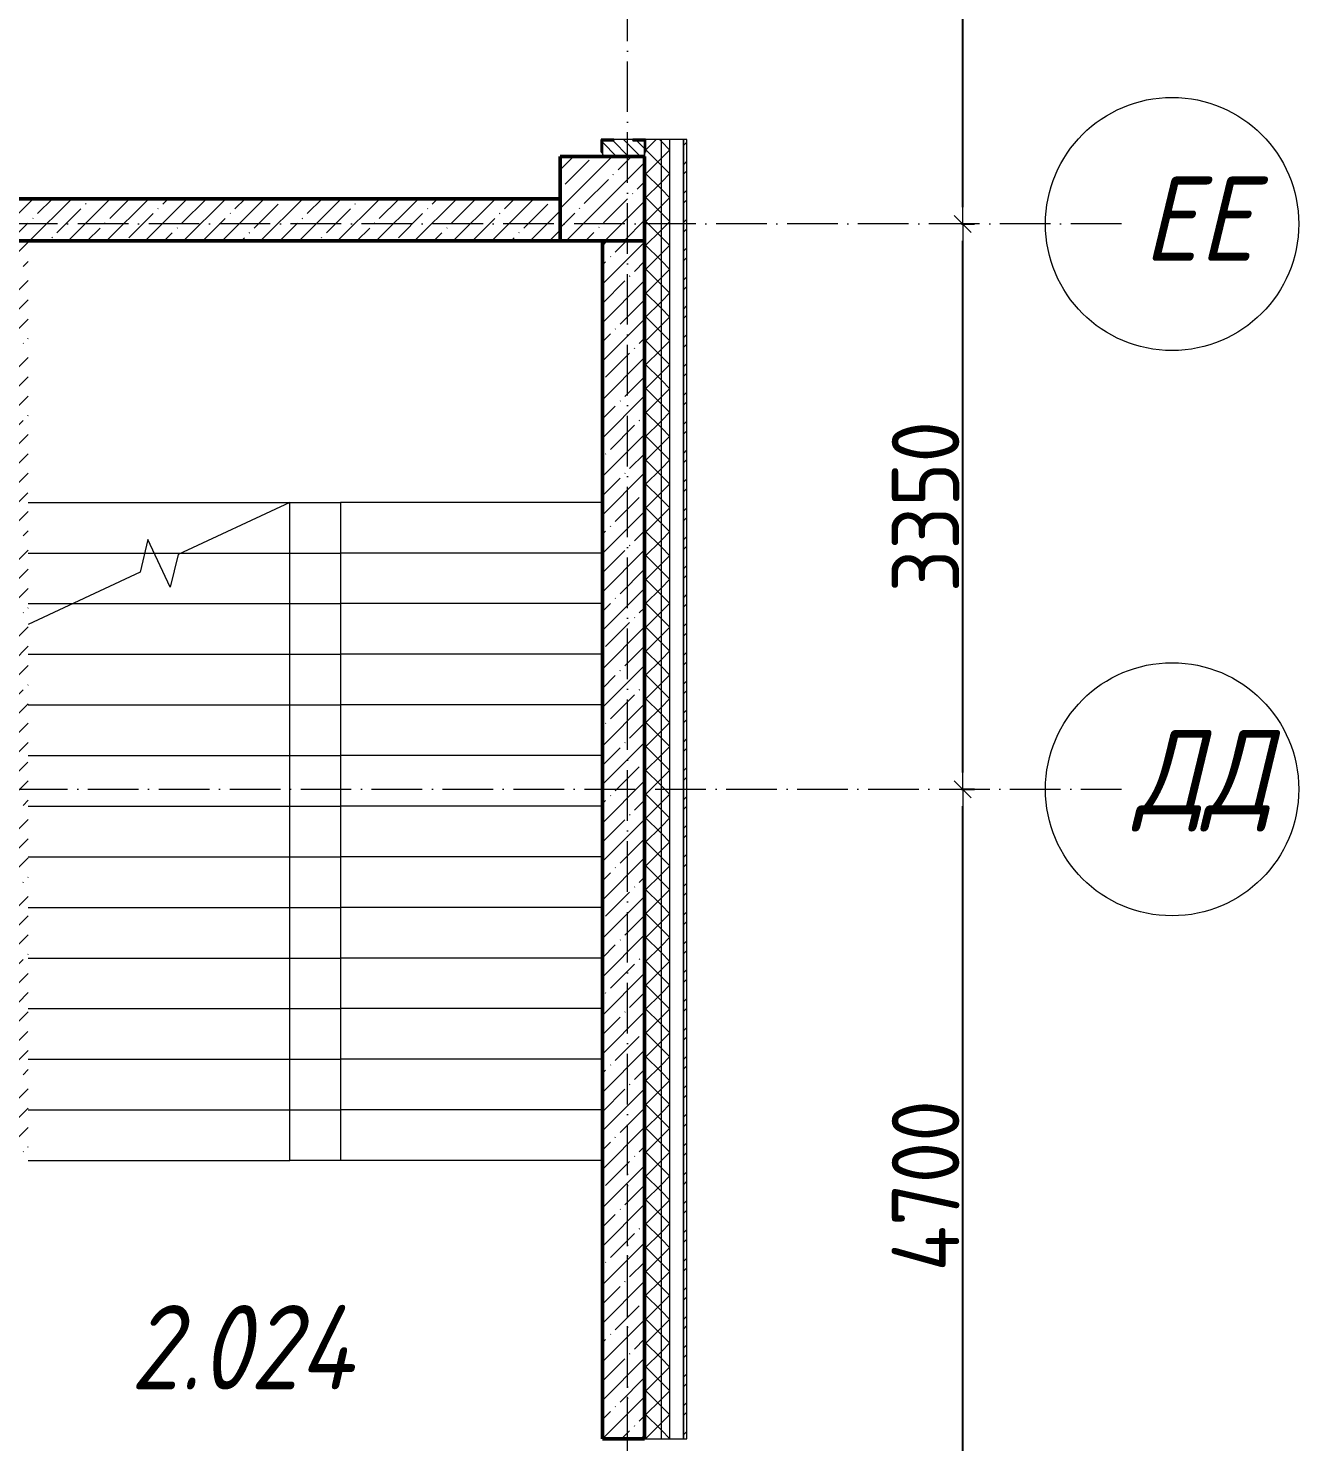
# Model space of a CAD drawing. Header units: millimetres. Extents: x -401725 to 250493, y 305116 to 802890.
# Drawn here: x 82008 to 89533, y 507080 to 515457 of the extents above; entities that cross this region are included whole.
import ezdxf

# ---------------------------------------------------------------- set-up
doc = ezdxf.new("R2010")
doc.units = ezdxf.units.MM
doc.linetypes.add('50_200_ШТРИХ_1Т_ш5_п1_п1_', pattern=[700, 500, -100, 0, -100])
for name, color, linetype, lineweight in [('A-____-____-DIMS', 7, 'Continuous', 9), ('A-FLOR-____-OTLN', 7, 'Continuous', 9), ('A-GENM-____-MCUT', 7, 'Continuous', 25), ('A-GENM-____-OTLN-1', 7, 'Continuous', 25), ('A-WALL-____-MCUT', 7, 'Continuous', 13), ('A-WALL-____-MCUT-1', 7, 'Continuous', 9), ('A-WALL-____-MCUT-2', 7, 'Continuous', 50), ('A-WALL-____-PATT-1', 7, 'Continuous', 9), ('A-WALL-FNSH-MCUT-1', 7, 'Continuous', 9), ('S-COLS-____-MCUT', 7, 'Continuous', 50), ('S-COLS-____-OTLN', 7, 'Continuous', 9), ('S-GRID-____-IDEN', 7, 'Continuous', 9), ('S-GRID-____-OTLN-1', 7, '50_200_ШТРИХ_1Т_ш5_п1_п1_', 9), ('S-STRS-____-MBND', 7, 'Continuous', 9), ('S-STRS-____-OTLN-1', 7, 'Continuous', 9)]:
    doc.layers.add(name, color=color, linetype=linetype, lineweight=lineweight)
doc.styles.add('ISOCPEUR_I_2', font='isocpeui.ttf', dxfattribs={"width": 0.85, "height": 2.3})
doc.styles.add('ISOCPEUR_I_9', font='isocpeui.ttf', dxfattribs={"width": 0.9, "height": 250})
doc.styles.add('СПДС', font='isocpeur.ttf', dxfattribs={"width": 0.9})
doc.dimstyles.new('Размера А3', dxfattribs={"dimtxt": 200, "dimasz": 100, "dimexe": 70, "dimexo": 100, "dimgap": 20, "dimtad": 1, "dimdec": 0, "dimrnd": 10, "dimzin": 0, "dimdsep": 46, "dimtxsty": 'СПДС', "dimblk": 'ARROWHEAD_6', "dimcen": 1, "dimclrd": 256, "dimclre": 256, "dimclrt": 256, "dimazin": 0, "dimtfac": 1, "dimtdec": 0, "dimtmove": 2, "dimatfit": 3, "dimfxl": 1, "dimtolj": 1, "dimtzin": 0, "dimarcsym": 0})
pattern_1 = [(45, (-15591.66, 459015.94), (-70.71068, 70.71068), []), (135, (-15591.66, 459015.94), (-70.71068, -70.71068), [])]
pattern_2 = [(45, (-15591.66, 459015.94), (-114.04925, 114.04925), []), (45, (-15477.61, 459015.94), (-114.04925, 114.04925), [201.612, -40.322, 3.353, -36.97])]

# ---------------------------------------------------------------- blocks, each defined once
blk = doc.blocks.new('BSC_Колонна _Прямоугольная - 500х500-V111-АР1_План отверстий 2 этажа в осях 1-64_Ю-ЯЯ')
at = {"layer": 'S-COLS-____-OTLN'}
h = blk.add_hatch(dxfattribs=at)
h.set_pattern_fill('FP_124', color=256, style=0, pattern_type=2)
h.set_pattern_definition([(315, (-55431.04, 101000), (114.04925, 114.04925), []), (315, (-55431.04, 100885.95), (114.04925, 114.04925), [201.613, -40.323, 3.353, -36.97])])
h.paths.add_polyline_path([(-250, 250), (-250, -250), (250, -250), (250, 250)], flags=0)
at = {"layer": 'S-COLS-____-MCUT'}
for p, q in [((250, 250), (-250, 250)), ((-250, 250), (-250, -250)), ((250, -250), (250, 250)), ((-250, -250), (250, -250))]:
    blk.add_line(p, q, dxfattribs=at)
blk = doc.blocks.new('Фахверк_СКБ_Уголок - 250_2700_1-27501432-АР1_План отверстий 2 этажа в осях 1-64_Ю-ЯЯ')
at = {"layer": 'A-GENM-____-MCUT'}
for p, q in [((200, 181), (125, 181)), ((125, 181), (125, 106)), ((131, 106), (131, 175)), ((131, 175), (200, 175)), ((200, 175), (200, 181)), ((125, 106), (131, 106)), ((131, -6), (125, -6)), ((125, -6), (125, -81)), ((125, -81), (200, -81)), ((131, -75), (131, -6)), ((200, -75), (131, -75)), ((200, -81), (200, -75))]:
    blk.add_line(p, q, dxfattribs=at)
blk = doc.blocks.new('Ось сетки - Круг_Ø6_00__ISO-2_5_0_9K_-25732049-АР1_План отверстий 2 этажа в осях 1-64_Ю-ЯЯ')
at = {"layer": 'S-GRID-____-IDEN'}
blk.add_circle((0, 0), 3, dxfattribs=at)
blk = doc.blocks.new('ARROWHEAD_6')
at = {"color": 0, "linetype": 'Continuous'}
for p, q in [((0, 0), (-1, 0)), ((-0.5, -0.5), (0.5, 0.5))]:
    blk.add_line(p, q, dxfattribs=at)
blk = doc.blocks.new('*D4577')
at = {"layer": 'A-____-____-DIMS', "lineweight": -2, "transparency": 16777216}
for p, q in [((87536.5, 510947), (87612.6, 510947)), ((87542.6, 506347), (87542.6, 510847)), ((87536.5, 506247), (87612.6, 506247))]:
    blk.add_line(p, q, dxfattribs=at)
at = {"layer": 'Defpoints', "color": 0, "lineweight": 30, "transparency": 16777216}
for p in [(87436.5, 510947), (87542.6, 510947), (87436.5, 506247)]:
    blk.add_point(p, dxfattribs=at)
at = {"layer": 'A-____-____-DIMS', "lineweight": -2, "transparency": 16777216, "xscale": 100, "yscale": 100, "zscale": 100}
for p, rotation in [((87542.6, 510947), 90), ((87542.6, 506247), 270)]:
    blk.add_blockref('ARROWHEAD_6', p, dxfattribs=dict(at, rotation=rotation))
at = {"layer": 'A-____-____-DIMS', "transparency": 16777216, "insert": (87322.6, 508597), "char_height": 400, "width": 2.564, "attachment_point": 5, "rotation": 90, "style": 'СПДС'}
blk.add_mtext('\\A1;4700', dxfattribs=at)
blk = doc.blocks.new('*D4578')
at = {"layer": 'A-____-____-DIMS', "lineweight": -2, "transparency": 16777216}
for p, q in [((87536.5, 514297), (87612.6, 514297)), ((87542.6, 511047), (87542.6, 514197)), ((87536.5, 510947), (87612.6, 510947))]:
    blk.add_line(p, q, dxfattribs=at)
at = {"layer": 'Defpoints', "color": 0, "lineweight": 30, "transparency": 16777216}
for p in [(87436.5, 514297), (87542.6, 514297), (87436.5, 510947)]:
    blk.add_point(p, dxfattribs=at)
at = {"layer": 'A-____-____-DIMS', "lineweight": -2, "transparency": 16777216, "xscale": 100, "yscale": 100, "zscale": 100}
for p, rotation in [((87542.6, 514297), 90), ((87542.6, 510947), 270)]:
    blk.add_blockref('ARROWHEAD_6', p, dxfattribs=dict(at, rotation=rotation))
at = {"layer": 'A-____-____-DIMS', "transparency": 16777216, "insert": (87322.6, 512622), "char_height": 400, "width": 2.488, "attachment_point": 5, "rotation": 90, "style": 'СПДС'}
blk.add_mtext('\\A1;3350', dxfattribs=at)
blk = doc.blocks.new('*D4579')
at = {"layer": 'A-____-____-DIMS', "lineweight": -2, "transparency": 16777216}
for p, q in [((87536.5, 520397), (87612.6, 520397)), ((87542.6, 514397), (87542.6, 520297)), ((87536.5, 514297), (87612.6, 514297))]:
    blk.add_line(p, q, dxfattribs=at)
at = {"layer": 'Defpoints', "color": 0, "lineweight": 30, "transparency": 16777216}
for p in [(87436.5, 520397), (87542.6, 520397), (87436.5, 514297)]:
    blk.add_point(p, dxfattribs=at)
at = {"layer": 'A-____-____-DIMS', "lineweight": -2, "transparency": 16777216, "xscale": 100, "yscale": 100, "zscale": 100}
for p, rotation in [((87542.6, 520397), 90), ((87542.6, 514297), 270)]:
    blk.add_blockref('ARROWHEAD_6', p, dxfattribs=dict(at, rotation=rotation))
at = {"layer": 'A-____-____-DIMS', "transparency": 16777216, "insert": (87322.6, 517347), "char_height": 400, "width": 2.3, "attachment_point": 5, "rotation": 90, "style": 'СПДС'}
blk.add_mtext('\\A1;6100', dxfattribs=at)
blk = doc.blocks.new('2этаж')
at = {"layer": 'S-GRID-____-OTLN-1', "color": 251, "ltscale": 0.6, "true_color": 0x636466}
for p, q in [((85558.3, 498997), (85558.3, 549908.8)), ((88482.7, 514297), (-20260.4, 514297)), ((53374.4, 510947), (88482.7, 510947)), ((85558.3, 454533.3), (85558.3, 508896.9))]:
    blk.add_line(p, q, dxfattribs=at)
at = {"layer": 'S-GRID-____-IDEN', "xscale": 250, "yscale": 250, "zscale": 99.99999999999993}
for p, rotation in [((88782.7, 514297), 89.9999999999998), ((88782.7, 510947), 269.9999999999995)]:
    blk.add_blockref('Ось сетки - Круг_Ø6_00__ISO-2_5_0_9K_-25732049-АР1_План отверстий 2 этажа в осях 1-64_Ю-ЯЯ', p, dxfattribs=dict(at, rotation=rotation))
at = {"layer": 'S-GRID-____-IDEN', "char_height": 500, "attachment_point": 1, "style": 'ISOCPEUR_I_9'}
for s, insert, width in [('ЕЕ', (88611.1, 514578.9), 404.05), ('ДД', (88564.1, 511299.4), 505.063)]:
    blk.add_mtext(s, dxfattribs=dict(at, insert=insert, width=width))
at = {"layer": 'A-____-____-DIMS'}
for base, p1, p2, picture, middle in [((87542.6, 520397), (87436.5, 514297), (87436.5, 520397), '*D4579', (87322.6, 517347)), ((87542.6, 514297), (87436.5, 510947), (87436.5, 514297), '*D4578', (87322.6, 512622)), ((87542.6, 510947), (87436.5, 506247), (87436.5, 510947), '*D4577', (87322.6, 508597))]:
    dim = blk.add_linear_dim(base=base, p1=p1, p2=p2, angle=90, dimstyle='Размера А3', override={"dimtxt": 400}, dxfattribs=at)
    dim.commit()
    dim.dimension.update_dxf_attribs({"geometry": picture, "text_midpoint": middle})

msp = doc.modelspace()

# ---------------------------------------------------------------- hatches: boundary and pattern name
at = {"layer": 'A-WALL-____-PATT-1'}
h = msp.add_hatch(dxfattribs=at)
h.set_pattern_fill('FP_1', color=256, style=0, pattern_type=2)
h.set_pattern_definition(pattern_1)
h.paths.add_polyline_path([(85808.3366, 505831.983), (85808.3366, 506096.983), (85758.3366, 506096.983), (85758.3366, 505831.983)], flags=0)
h.paths.add_polyline_path([(85758.3366, 507096.983), (85808.3366, 507096.983), (85808.3366, 514796.983), (85758.3366, 514796.983), (85758.3366, 509782.8834)], flags=0)
h.paths.add_polyline_path([(85758.3366, 528496.983), (85808.3366, 528496.983), (85808.3366, 529746.983), (85758.3366, 529746.983), (85758.3366, 529155.8316)], flags=0)
h.paths.add_polyline_path([(85758.3366, 531546.983), (85808.3366, 531546.983), (85808.3366, 532746.983), (85758.3366, 532746.983), (85758.3366, 532384.6563)], flags=0)
h.paths.add_polyline_path([(85808.3366, 534546.983), (85808.3366, 535746.983), (85758.3366, 535746.983), (85758.3366, 534546.983)], flags=0)
h.paths.add_polyline_path([(85808.3366, 537546.983), (85808.3366, 538746.983), (85758.3366, 538746.983), (85758.3366, 537546.983)], flags=0)
h.paths.add_polyline_path([(85808.3366, 540546.983), (85808.3366, 544796.983), (85758.3366, 544796.983), (85758.3366, 540546.983)], flags=0)
h = msp.add_hatch(dxfattribs=at)
h.set_pattern_fill('FP_1', color=256, style=0, pattern_type=2)
h.set_pattern_definition(pattern_1)
h.paths.add_polyline_path([(85658.3366, 505831.983), (85758.3366, 505831.983), (85758.3366, 506096.983), (85658.3366, 506096.983)], flags=0)
h.paths.add_polyline_path([(85758.3366, 507096.983), (85758.3366, 514796.983), (85664.3366, 514796.983), (85664.3366, 514721.983), (85658.3366, 514721.983), (85658.3366, 507096.983)], flags=0)
h.paths.add_polyline_path([(85758.3366, 528496.983), (85758.3366, 529746.983), (85664.3366, 529746.983), (85664.3366, 529671.983), (85658.3366, 529671.983), (85658.3366, 528571.983), (85664.3366, 528571.983), (85664.3366, 528496.983)], flags=0)
h.paths.add_polyline_path([(85664.3366, 531546.983), (85758.3366, 531546.983), (85758.3366, 532746.983), (85658.3366, 532746.983), (85658.3366, 531621.983), (85664.3366, 531621.983), (85664.3366, 531552.983)], flags=0)
h.paths.add_polyline_path([(85664.3366, 534546.983), (85758.3366, 534546.983), (85758.3366, 535746.983), (85664.3366, 535746.983), (85664.3366, 535671.983), (85658.3366, 535671.983), (85658.3366, 534621.983), (85664.3366, 534621.983), (85664.3366, 534552.983)], flags=0)
h.paths.add_polyline_path([(85664.3366, 537546.983), (85758.3366, 537546.983), (85758.3366, 538746.983), (85664.3366, 538746.983), (85664.3366, 538671.983), (85658.3366, 538671.983), (85658.3366, 537621.983), (85664.3366, 537621.983), (85664.3366, 537552.983)], flags=0)
h.paths.add_polyline_path([(85758.3366, 540546.983), (85758.3366, 544696.983), (85658.3366, 544696.983), (85658.3366, 540546.983)], flags=0)
h = msp.add_hatch(dxfattribs=at)
h.set_pattern_fill('FP_6', color=256, style=0, pattern_type=2)
h.set_pattern_definition([(135, (-15591.663, 459015.94), (-35.35534, -35.35534), [])])
h.paths.add_polyline_path([(85658.3366, 514696.983), (85658.3366, 514790.983), (85589.3366, 514790.983), (85589.3366, 514796.983), (85477.3366, 514796.983), (85477.3366, 514790.983), (85408.3366, 514790.983), (85408.3366, 514696.983), (85589.3366, 514696.983)], flags=0)
h = msp.add_hatch(dxfattribs=at)
h.set_pattern_fill('FP_3', color=256, style=0, pattern_type=2)
h.set_pattern_definition([(45, (-15591.66, 459015.94), (-85.53659, 85.53659), []), (45, (-15534.64, 459015.94), (-85.53659, 85.53659), [])])
h.paths.add_polyline_path([(85908.3366, 505831.983), (85908.3366, 506096.983), (85888.3366, 506096.983), (85888.3366, 505831.983)], flags=0)
h.paths.add_polyline_path([(85888.3366, 507096.983), (85908.3366, 507096.983), (85908.3366, 514796.983), (85888.3366, 514796.983), (85888.3366, 509782.8834)], flags=0)
h = msp.add_hatch(dxfattribs=at)
h.set_pattern_fill('FP_13', color=256, style=0, pattern_type=2)
h.set_pattern_definition(pattern_2)
h.paths.add_polyline_path([(85158.3366, 514196.983), (85158.3366, 514446.983), (81758.3366, 514446.983), (81758.3366, 514196.983), (83373.1929, 514196.983)], flags=0)
h = msp.add_hatch(dxfattribs=at)
h.set_pattern_fill('FP_13', color=256, style=0, pattern_type=2)
h.set_pattern_definition(pattern_2)
h.paths.add_polyline_path([(82008.3366, 508996.983), (82008.3366, 514196.983), (81758.3366, 514196.983), (81758.3366, 508996.983)], flags=0)
h = msp.add_hatch(dxfattribs=at)
h.set_pattern_fill('FP_13', color=256, style=0, pattern_type=2)
h.set_pattern_definition(pattern_2)
h.paths.add_polyline_path([(85658.3366, 507096.983), (85658.3366, 514196.983), (85408.3366, 514196.983), (85408.3366, 507096.983)], flags=0)
h = msp.add_hatch(dxfattribs=at)
h.set_pattern_fill('FP_13', color=256, style=0, pattern_type=2)
h.set_pattern_definition(pattern_2)
h.paths.add_polyline_path([(82008.3366, 508746.983), (82008.3366, 508996.983), (81258.3366, 508996.983), (81258.3366, 508746.983), (81508.3366, 508746.983)], flags=0)

# ---------------------------------------------------------------- linework, layer by layer
at = {"layer": 'A-FLOR-____-OTLN'}
msp.add_line((85408.3366, 508746.983), (83558.3366, 508746.983), dxfattribs=at)
at = {"layer": 'A-WALL-____-MCUT'}
for p, q in [((85589.3366, 514796.983), (85477.3366, 514796.983)), ((85888.3366, 514796.983), (85664.3366, 514796.983)), ((85888.3366, 507096.983), (85888.3366, 514796.983)), ((85408.3366, 514721.983), (85408.3366, 514696.983)), ((85658.3366, 507096.983), (85888.3366, 507096.983))]:
    msp.add_line(p, q, dxfattribs=at)
at = {"layer": 'A-WALL-____-MCUT-1'}
for p, q in [((85758.3366, 507096.983), (85758.3366, 514796.983)), ((85808.3366, 507096.983), (85808.3366, 514796.983)), ((85658.3366, 514696.983), (85658.3366, 514721.983)), ((85658.3366, 514721.983), (85658.3366, 514696.983))]:
    msp.add_line(p, q, dxfattribs=at)
at = {"layer": 'A-WALL-____-MCUT-2'}
for p, q in [((85158.3366, 514446.983), (81758.3366, 514446.983)), ((81758.3366, 514196.983), (85158.3366, 514196.983)), ((85408.3366, 514196.983), (85408.3366, 507096.983)), ((85658.3366, 514196.983), (85658.3366, 507096.983)), ((85658.3366, 507096.983), (85658.3366, 514196.983)), ((85408.3366, 507096.983), (85658.3366, 507096.983))]:
    msp.add_line(p, q, dxfattribs=at)
at = {"layer": 'A-WALL-FNSH-MCUT-1'}
for p, q in [((85908.3366, 514796.983), (85888.3366, 514796.983)), ((85888.3366, 514796.983), (85888.3366, 507096.983)), ((85908.3366, 507096.983), (85908.3366, 514796.983)), ((85888.3366, 507096.983), (85908.3366, 507096.983))]:
    msp.add_line(p, q, dxfattribs=at)
at = {"layer": 'S-STRS-____-MBND'}
for p, q in [((83558.3366, 512646.983), (82896.6251, 512338.4218)), ((82717.3025, 512427.2051), (82670.0482, 512232.7672)), ((82849.3707, 512143.9839), (82717.3025, 512427.2051)), ((82896.6251, 512338.4218), (82849.3707, 512143.9839)), ((82670.0482, 512232.7672), (82008.3366, 511924.2061))]:
    msp.add_line(p, q, dxfattribs=at)
at = {"layer": 'S-STRS-____-OTLN-1'}
for p, q in [((82008.3366, 512646.983), (83858.3366, 512646.983)), ((82008.3366, 512646.983), (83858.3366, 512646.983)), ((83558.3366, 512346.983), (83558.3366, 512646.983)), ((85408.3366, 512646.983), (83858.3366, 512646.983)), ((83858.3366, 512646.983), (83858.3366, 512346.983)), ((85408.3366, 512646.983), (83858.3366, 512646.983)), ((82008.3366, 512346.983), (82697.8061, 512346.983)), ((82008.3366, 512346.983), (82697.8061, 512346.983)), ((82697.8061, 512346.983), (82754.7107, 512346.983)), ((82697.8061, 512346.983), (82754.7107, 512346.983)), ((82754.7107, 512346.983), (82914.9846, 512346.983)), ((82754.7107, 512346.983), (82914.9846, 512346.983)), ((82914.9846, 512346.983), (83558.3366, 512346.983)), ((82914.9846, 512346.983), (83558.3366, 512346.983)), ((83558.3366, 512046.983), (83558.3366, 512346.983)), ((83558.3366, 512346.983), (83858.3366, 512346.983)), ((83558.3366, 512346.983), (83858.3366, 512346.983)), ((83858.3366, 512346.983), (83858.3366, 512046.983)), ((85408.3366, 512346.983), (83858.3366, 512346.983)), ((85408.3366, 512346.983), (83858.3366, 512346.983)), ((82008.3366, 512046.983), (82271.6325, 512046.983)), ((82008.3366, 512046.983), (82271.6325, 512046.983)), ((82271.6325, 512046.983), (83558.3366, 512046.983)), ((82271.6325, 512046.983), (83558.3366, 512046.983)), ((83558.3366, 511746.983), (83558.3366, 512046.983)), ((83558.3366, 512046.983), (83858.3366, 512046.983)), ((83558.3366, 512046.983), (83858.3366, 512046.983)), ((83858.3366, 512046.983), (83858.3366, 511746.983)), ((85408.3366, 512046.983), (83858.3366, 512046.983)), ((85408.3366, 512046.983), (83858.3366, 512046.983)), ((82008.3366, 511746.983), (83558.3366, 511746.983)), ((82008.3366, 511746.983), (83558.3366, 511746.983)), ((83558.3366, 511446.983), (83558.3366, 511746.983)), ((83558.3366, 511746.983), (83858.3366, 511746.983)), ((83558.3366, 511746.983), (83858.3366, 511746.983)), ((83858.3366, 511746.983), (83858.3366, 511446.983)), ((85408.3366, 511746.983), (83858.3366, 511746.983)), ((85408.3366, 511746.983), (83858.3366, 511746.983)), ((82008.3366, 511446.983), (83558.3366, 511446.983)), ((82008.3366, 511446.983), (83558.3366, 511446.983)), ((83558.3366, 511146.983), (83558.3366, 511446.983)), ((83558.3366, 511446.983), (83858.3366, 511446.983)), ((83558.3366, 511446.983), (83858.3366, 511446.983)), ((83858.3366, 511446.983), (83858.3366, 511146.983)), ((85408.3366, 511446.983), (83858.3366, 511446.983)), ((85408.3366, 511446.983), (83858.3366, 511446.983)), ((82008.3366, 511146.983), (83558.3366, 511146.983)), ((82008.3366, 511146.983), (83558.3366, 511146.983)), ((83558.3366, 510846.983), (83558.3366, 511146.983)), ((83558.3366, 511146.983), (83858.3366, 511146.983)), ((83558.3366, 511146.983), (83858.3366, 511146.983)), ((83858.3366, 511146.983), (83858.3366, 510846.983)), ((85408.3366, 511146.983), (83858.3366, 511146.983)), ((85408.3366, 511146.983), (83858.3366, 511146.983)), ((82008.3366, 510846.983), (83558.3366, 510846.983)), ((82008.3366, 510846.983), (83558.3366, 510846.983)), ((83558.3366, 510546.983), (83558.3366, 510846.983)), ((83558.3366, 510846.983), (83858.3366, 510846.983)), ((83558.3366, 510846.983), (83858.3366, 510846.983)), ((83858.3366, 510846.983), (83858.3366, 510546.983)), ((85408.3366, 510846.983), (83858.3366, 510846.983)), ((85408.3366, 510846.983), (83858.3366, 510846.983)), ((82008.3366, 510546.983), (83558.3366, 510546.983)), ((82008.3366, 510546.983), (83558.3366, 510546.983)), ((83558.3366, 510246.983), (83558.3366, 510546.983)), ((83558.3366, 510546.983), (83858.3366, 510546.983)), ((83558.3366, 510546.983), (83858.3366, 510546.983)), ((83858.3366, 510546.983), (83858.3366, 510246.983)), ((85408.3366, 510546.983), (83858.3366, 510546.983)), ((85408.3366, 510546.983), (83858.3366, 510546.983)), ((82008.3366, 510246.983), (83558.3366, 510246.983)), ((82008.3366, 510246.983), (83558.3366, 510246.983)), ((83558.3366, 509946.983), (83558.3366, 510246.983)), ((83558.3366, 510246.983), (83858.3366, 510246.983)), ((83558.3366, 510246.983), (83858.3366, 510246.983)), ((83858.3366, 510246.983), (83858.3366, 509946.983)), ((85408.3366, 510246.983), (83858.3366, 510246.983)), ((85408.3366, 510246.983), (83858.3366, 510246.983)), ((82008.3366, 509946.983), (83558.3366, 509946.983)), ((82008.3366, 509946.983), (83558.3366, 509946.983)), ((83558.3366, 509646.983), (83558.3366, 509946.983)), ((83558.3366, 509946.983), (83858.3366, 509946.983)), ((83558.3366, 509946.983), (83858.3366, 509946.983)), ((83858.3366, 509946.983), (83858.3366, 509646.983)), ((85408.3366, 509946.983), (83858.3366, 509946.983)), ((85408.3366, 509946.983), (83858.3366, 509946.983)), ((82008.3366, 509646.983), (83558.3366, 509646.983)), ((82008.3366, 509646.983), (83558.3366, 509646.983)), ((83558.3366, 509346.983), (83558.3366, 509646.983)), ((83558.3366, 509646.983), (83858.3366, 509646.983)), ((83558.3366, 509646.983), (83858.3366, 509646.983)), ((83858.3366, 509646.983), (83858.3366, 509346.983)), ((85408.3366, 509646.983), (83858.3366, 509646.983)), ((85408.3366, 509646.983), (83858.3366, 509646.983)), ((82008.3366, 509346.983), (83558.3366, 509346.983)), ((82008.3366, 509346.983), (83558.3366, 509346.983)), ((83558.3366, 509046.983), (83558.3366, 509346.983)), ((83558.3366, 509346.983), (83858.3366, 509346.983)), ((83558.3366, 509346.983), (83858.3366, 509346.983)), ((83858.3366, 509346.983), (83858.3366, 509046.983)), ((85408.3366, 509346.983), (83858.3366, 509346.983)), ((85408.3366, 509346.983), (83858.3366, 509346.983)), ((82008.3366, 509046.983), (83558.3366, 509046.983)), ((82008.3366, 509046.983), (83558.3366, 509046.983)), ((83558.3366, 508746.983), (83558.3366, 509046.983)), ((83558.3366, 509046.983), (83858.3366, 509046.983)), ((83558.3366, 509046.983), (83858.3366, 509046.983)), ((83858.3366, 509046.983), (83858.3366, 508746.983)), ((85408.3366, 509046.983), (83858.3366, 509046.983)), ((85408.3366, 509046.983), (83858.3366, 509046.983)), ((82008.3366, 508746.983), (83558.3366, 508746.983)), ((82008.3366, 508746.983), (83558.3366, 508746.983)), ((85408.3366, 508746.983), (83858.3366, 508746.983))]:
    msp.add_line(p, q, dxfattribs=at)

# ---------------------------------------------------------------- block references
at = {"color": 18, "true_color": 0x000000}
msp.add_blockref('2этаж', (0, 0), dxfattribs=at)
at = {"layer": 'A-GENM-____-OTLN-1', "rotation": 269.9999999999999}
msp.add_blockref('Фахверк_СКБ_Уголок - 250_2700_1-27501432-АР1_План отверстий 2 этажа в осях 1-64_Ю-ЯЯ', (85483.3366, 514921.983), dxfattribs=at)
at = {"layer": 'S-COLS-____-OTLN', "rotation": 89.9999999999999}
msp.add_blockref('BSC_Колонна _Прямоугольная - 500х500-V111-АР1_План отверстий 2 этажа в осях 1-64_Ю-ЯЯ', (85408.3366, 514446.983), dxfattribs=at)

# ---------------------------------------------------------------- texts
at = {"insert": (82612.6011, 507890.1719), "char_height": 500, "width": 817.72125, "attachment_point": 1, "style": 'ISOCPEUR_I_2'}
msp.add_mtext('2.024', dxfattribs=at)

doc.saveas('drawing.dxf')
